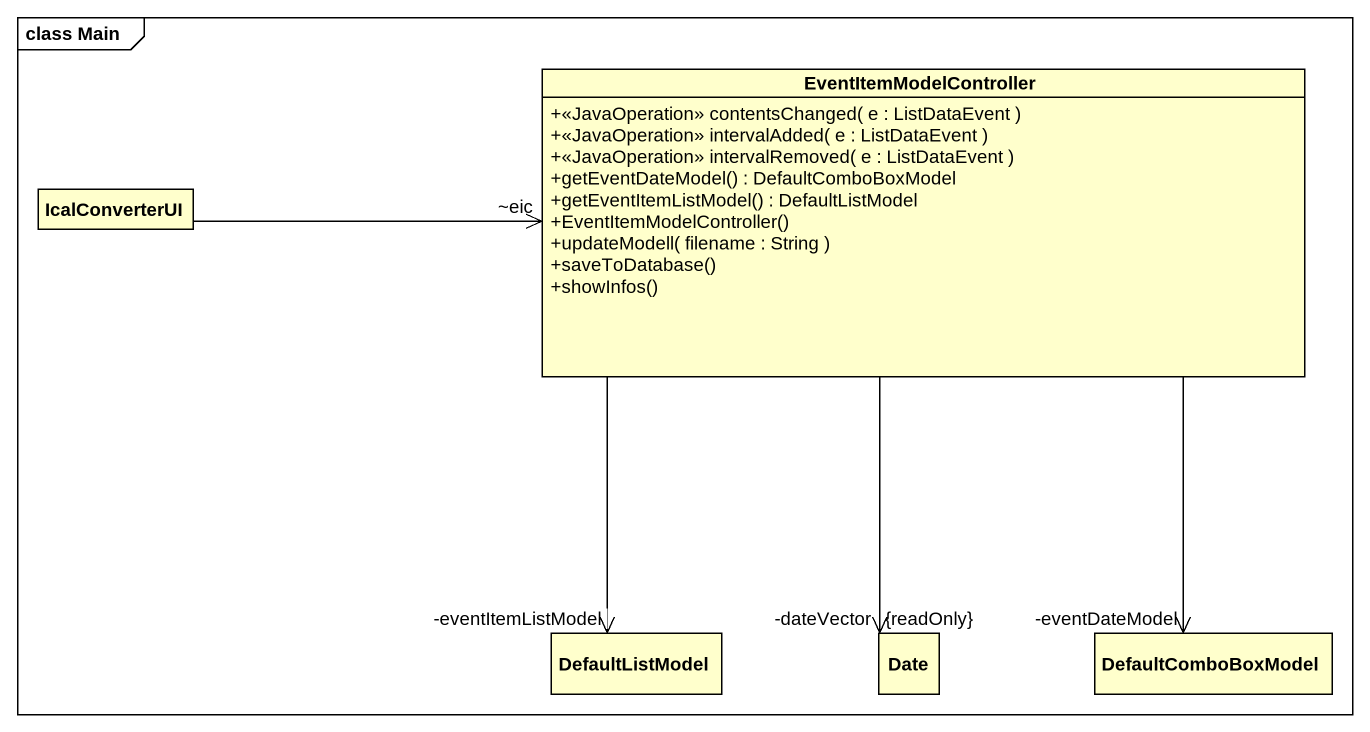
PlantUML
@startuml
mainframe class Main
hide circle
hide empty members
skinparam classAttributeIconSize 0
class EventItemModelController {
  +<<JavaOperation>> contentsChanged( e : ListDataEvent )
  +<<JavaOperation>> intervalAdded( e : ListDataEvent )
  +<<JavaOperation>> intervalRemoved( e : ListDataEvent )
  +getEventDateModel() : DefaultComboBoxModel
  +getEventItemListModel() : DefaultListModel
  +EventItemModelController()
  +updateModell( filename : String )
  +saveToDatabase()
  +showInfos()
}
class IcalConverterUI
class DefaultListModel
class Date
class DefaultComboBoxModel
EventItemModelController "~eic" <-left- IcalConverterUI
DefaultListModel "-eventItemListModel" <-up- EventItemModelController
Date "-dateVector\n{readOnly}" <-up- EventItemModelController
DefaultComboBoxModel "-eventDateModel" <-up- EventItemModelController
@enduml
